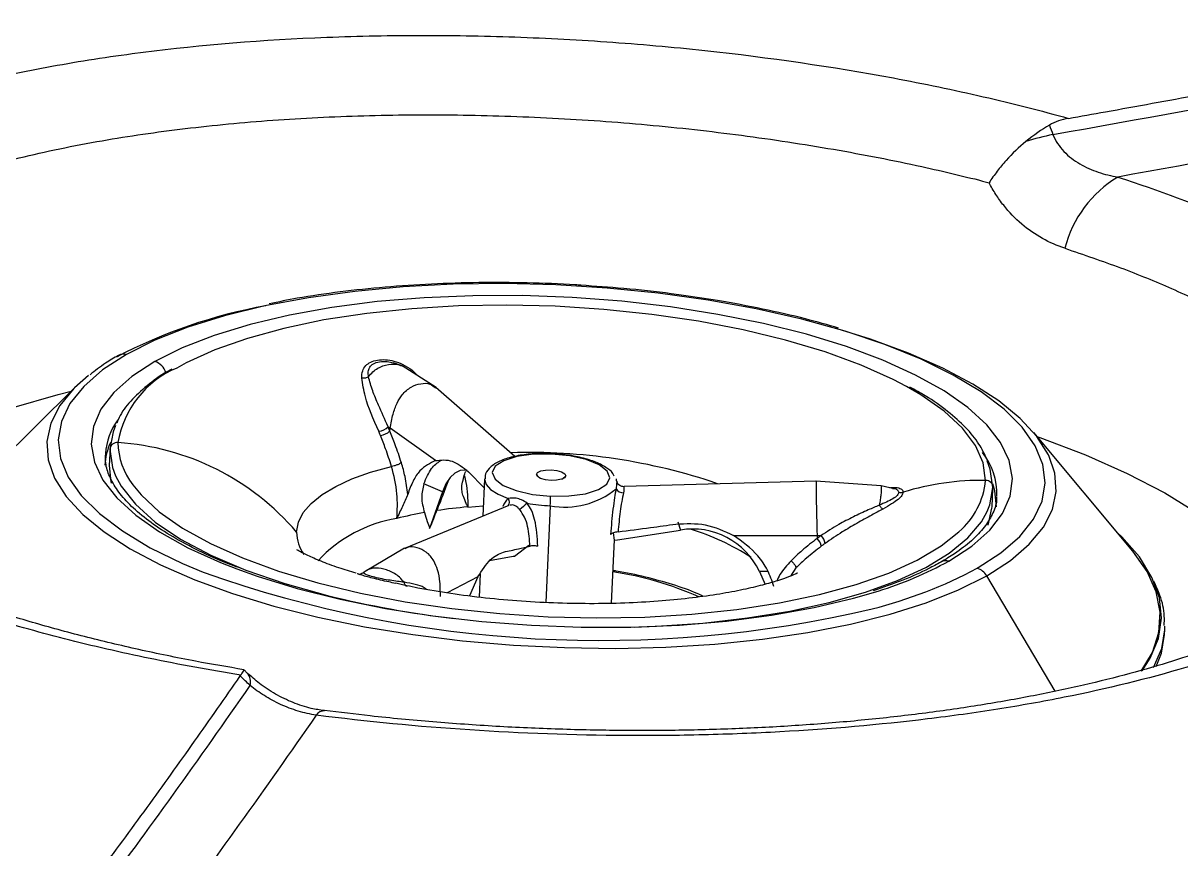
# Model space of a CAD drawing. Extents: x 398 to 508, y 623 to 782.
# Drawn here: x 458.33 to 461.424, y 656.503 to 658.71 of the extents above; entities that cross this region are included whole.
import ezdxf

# ---------------------------------------------------------------- set-up
doc = ezdxf.new("R2010")
doc.units = 0
doc.header["$MEASUREMENT"] = 0
doc.layers.add('GEOMETRY', color=2, linetype='Continuous', lineweight=25)

msp = doc.modelspace()

# ---------------------------------------------------------------- linework, layer by layer
at = {"layer": 'GEOMETRY'}
for p, q in [((459.3398, 657.7955), (459.3199, 657.802)), ((459.4334, 657.7363), (459.3427, 657.7944)), ((458.5046, 657.7685), (458.4672, 657.7357)), ((459.3689, 657.7834), (459.3833, 657.7684)), ((458.4672, 657.7357), (458.174, 657.4451)), ((459.644, 657.5518), (459.4331, 657.7366)), ((459.3098, 657.62), (459.3108, 657.6274)), ((459.4317, 657.541), (459.3108, 657.6274)), ((461.2957, 657.2993), (461.0309, 657.6159)), ((458.5619, 657.5753), (458.5597, 657.5278)), ((459.5198, 657.5107), (459.562, 657.4685)), ((459.4672, 657.4897), (459.4503, 657.4578)), ((459.5631, 657.4919), (459.5584, 657.3922)), ((460.4497, 657.4859), (459.9357, 657.4713)), ((460.6226, 657.4733), (460.4486, 657.4859)), ((459.4503, 657.4578), (459.4006, 657.4789)), ((459.4503, 657.4578), (459.4162, 657.3599)), ((460.658, 657.4658), (460.6226, 657.4733)), ((460.9193, 657.4176), (460.9216, 657.4651)), ((459.6278, 657.4207), (459.349, 657.3063)), ((459.5183, 657.4169), (459.5597, 657.4199)), ((459.7386, 657.4204), (459.7265, 657.1617)), ((460.0795, 657.3775), (460.0863, 657.3553)), ((459.9023, 657.1596), (459.9102, 657.3291)), ((459.9101, 657.3282), (459.9076, 657.3476)), ((459.9101, 657.3282), (459.9184, 657.3295)), ((459.9184, 657.3295), (460.0863, 657.3553)), ((460.2285, 657.3408), (460.4517, 657.3407)), ((460.4517, 657.3407), (460.452, 657.333)), ((459.3494, 657.3065), (459.2439, 657.2448)), ((459.6813, 657.3144), (459.6434, 657.285)), ((459.6393, 657.2842), (459.5765, 657.2729)), ((459.6434, 657.285), (459.6393, 657.2842)), ((459.5512, 657.2382), (459.5483, 657.176)), ((460.2975, 657.2449), (460.3127, 657.2102)), ((460.3204, 657.2448), (460.2975, 657.2449)), ((460.3951, 657.2539), (460.3803, 657.2321)), ((461.0881, 656.9248), (460.9051, 657.233)), ((459.5453, 657.23), (459.4634, 657.1872)), ((459.5453, 657.23), (459.5231, 657.1792)), ((459.1435, 657.1804), (459.1434, 657.1782)), ((461.3803, 657.0758), (461.3809, 657.0885)), ((458.9288, 656.9731), (458.9201, 656.9814))]:
    msp.add_line(p, q, dxfattribs=at)
at = {"layer": 'GEOMETRY', "flags": 128}
for points in [[(460.8795, 657.2531), (460.9432, 657.2944), (460.9937, 657.3383), (461.0305, 657.3845), (461.0532, 657.4323), (461.0615, 657.4813), (461.0554, 657.5309), (461.0349, 657.5806), (461.0002, 657.6299), (460.9518, 657.6782), (460.8901, 657.7249), (460.8159, 657.7696), (460.7299, 657.8117), (460.633, 657.8509), (460.5264, 657.8867), (460.4113, 657.9186), (460.2888, 657.9464), (460.1603, 657.9697), (460.0272, 657.9883), (459.8911, 658.002), (459.7533, 658.0106), (459.6153, 658.014), (459.4788, 658.0122), (459.3452, 658.0053), (459.2159, 657.9932), (459.0924, 657.9762), (458.976, 657.9543), (458.868, 657.9279), (458.7696, 657.8973), (458.6819, 657.8627), (458.6058, 657.8245)], [(460.8038, 657.2722), (460.8651, 657.3121), (460.9132, 657.3546), (460.9475, 657.3993), (460.9678, 657.4457), (460.9737, 657.4931), (460.9651, 657.5411), (460.9422, 657.589), (460.9053, 657.6364), (460.8547, 657.6826), (460.7911, 657.7271), (460.7152, 657.7695), (460.6279, 657.8091), (460.5302, 657.8455), (460.4233, 657.8784), (460.3084, 657.9073), (460.1869, 657.9318), (460.0601, 657.9518), (459.9296, 657.9669), (459.797, 657.977), (459.6637, 657.9819), (459.5313, 657.9817), (459.4014, 657.9762), (459.2755, 657.9657), (459.1551, 657.9501), (459.0416, 657.9297), (458.9363, 657.9048), (458.8404, 657.8755), (458.7551, 657.8423), (458.6814, 657.8055)], [(460.6912, 657.7388), (460.6551, 657.7576), (460.5692, 657.7961), (460.473, 657.8313), (460.3675, 657.8629), (460.2542, 657.8903), (460.1345, 657.9134), (460.0098, 657.9317), (459.8817, 657.9451), (459.752, 657.9534), (459.6221, 657.9564), (459.4937, 657.9542), (459.3684, 657.9468), (459.2479, 657.9342), (459.1335, 657.9167), (459.0269, 657.8944), (458.9292, 657.8676), (458.8418, 657.8367), (458.7657, 657.8021), (458.7404, 657.7883)], [(461.0713, 657.5542), (461.0701, 657.5566), (461.0392, 657.6056), (460.9949, 657.6537), (460.9378, 657.7005), (460.8684, 657.7454), (460.7875, 657.7882), (460.6958, 657.8282), (460.5943, 657.8651), (460.517, 657.8892)], [(458.6058, 657.8245), (458.5421, 657.7833), (458.4916, 657.7393), (458.4548, 657.6932), (458.4321, 657.6454), (458.4237, 657.5964), (458.4299, 657.5468), (458.4504, 657.497), (458.485, 657.4478), (458.5334, 657.3995), (458.5951, 657.3528), (458.6694, 657.3081), (458.7554, 657.2659), (458.8113, 657.2424)], [(458.6814, 657.8055), (458.6202, 657.7656), (458.5721, 657.7231), (458.5377, 657.6784), (458.5175, 657.632), (458.5116, 657.5846), (458.5201, 657.5366), (458.543, 657.4887), (458.5799, 657.4413), (458.6305, 657.3951), (458.6941, 657.3506), (458.77, 657.3082), (458.8573, 657.2686), (458.9005, 657.2516)], [(458.4672, 657.7357), (458.465, 657.7334), (458.4274, 657.6879), (458.4033, 657.6407), (458.393, 657.5923), (458.3965, 657.5433), (458.4138, 657.494), (458.4448, 657.4451), (458.4891, 657.397), (458.5462, 657.3502), (458.6156, 657.3052), (458.6965, 657.2625), (458.7882, 657.2225), (458.8896, 657.1855), (458.9999, 657.1521), (459.1177, 657.1225), (459.2419, 657.097), (459.3713, 657.0759), (459.5044, 657.0594), (459.64, 657.0478), (459.7767, 657.041), (459.913, 657.0392), (460.0475, 657.0423), (460.1789, 657.0505), (460.3058, 657.0635), (460.427, 657.0812), (460.5411, 657.1035), (460.647, 657.1301), (460.7436, 657.1608), (460.83, 657.1952), (460.9051, 657.233)], [(460.9023, 657.488), (460.896, 657.5347), (460.8753, 657.5815), (460.8403, 657.6278), (460.7915, 657.673), (460.7295, 657.7164), (460.6912, 657.7388)], [(457.7639, 657.3542), (457.7932, 657.394), (457.8464, 657.4489), (457.9129, 657.5015), (457.992, 657.5514), (458.0832, 657.5983), (458.186, 657.6418), (458.2995, 657.6816), (458.4231, 657.7174), (458.4577, 657.7263)], [(458.5769, 657.6351), (458.57, 657.6178), (458.5618, 657.5717)], [(461.0394, 657.6057), (461.0472, 657.6029), (461.1689, 657.5564), (461.2804, 657.5068), (461.381, 657.4544), (461.47, 657.3997), (461.5467, 657.343), (461.6106, 657.2847), (461.6613, 657.2252), (461.6984, 657.165), (461.7138, 657.1291)], [(458.5618, 657.5717), (458.5687, 657.5223), (458.5768, 657.5004)], [(459.7422, 657.5583), (459.6935, 657.5577), (459.6495, 657.5516), (459.6144, 657.5407), (459.5917, 657.526), (459.5836, 657.5089), (459.5909, 657.4912), (459.6129, 657.4745), (459.6474, 657.4606), (459.6911, 657.4506), (459.7396, 657.4458)], [(459.7396, 657.4458), (459.7883, 657.4464), (459.8324, 657.4525), (459.8674, 657.4634), (459.8901, 657.4781), (459.8982, 657.4952), (459.8909, 657.5129), (459.8689, 657.5296), (459.8344, 657.5435), (459.7907, 657.5534), (459.7422, 657.5583)], [(460.9051, 657.233), (460.9684, 657.2738), (461.019, 657.3172), (461.0566, 657.3628), (461.0806, 657.4099), (461.091, 657.4583), (461.0875, 657.5074), (461.0713, 657.5542)], [(458.5597, 657.5278), (458.5639, 657.4844), (458.5648, 657.4807)], [(459.0607, 657.3495), (459.0654, 657.376), (459.0785, 657.4019), (459.0996, 657.4267), (459.1286, 657.4502), (459.1651, 657.4721), (459.2086, 657.4921), (459.2585, 657.51), (459.3144, 657.5255)], [(459.5166, 657.5149), (459.5136, 657.5153), (459.4982, 657.5141), (459.4838, 657.5074), (459.4707, 657.4956), (459.4595, 657.4789), (459.4503, 657.4578)], [(459.7016, 657.5038), (459.7047, 657.509), (459.7133, 657.5132), (459.7261, 657.5157), (459.7412, 657.5161), (459.7562, 657.5144), (459.7689, 657.5108), (459.7774, 657.5058), (459.7802, 657.5003)], [(460.9217, 657.4687), (460.9148, 657.5181), (460.9067, 657.54)], [(458.5768, 657.5004), (458.5914, 657.473), (458.6297, 657.4242), (458.683, 657.3768), (458.7507, 657.3313), (458.8317, 657.2883), (458.9251, 657.2485), (459.0295, 657.2124), (459.1435, 657.1804)], [(459.5631, 657.4921), (459.5631, 657.4914), (459.567, 657.4774), (459.5793, 657.4637), (459.5994, 657.4509), (459.6263, 657.4398)], [(459.7802, 657.5003), (459.7771, 657.4951), (459.7685, 657.4909), (459.7557, 657.4884), (459.7406, 657.488), (459.7256, 657.4897), (459.7129, 657.4933), (459.7044, 657.4982), (459.7016, 657.5038)], [(458.6229, 657.4761), (458.6449, 657.4493), (458.6937, 657.4042), (458.7557, 657.3607), (458.8301, 657.3195), (458.916, 657.281), (459.0122, 657.2458), (459.1177, 657.2143), (459.231, 657.1868), (459.3508, 657.1637), (459.4754, 657.1454), (459.6035, 657.132), (459.7333, 657.1238), (459.8632, 657.1207), (459.9915, 657.1229), (460.1168, 657.1303), (460.2373, 657.1429), (460.3517, 657.1604), (460.4583, 657.1827), (460.556, 657.2095), (460.6435, 657.2404), (460.7196, 657.275), (460.7834, 657.313), (460.831, 657.3509)], [(460.9066, 657.4053), (460.9135, 657.4226), (460.9217, 657.4687)], [(460.9311, 657.4171), (460.9271, 657.4601), (460.9216, 657.479)], [(460.9088, 657.3683), (460.9191, 657.4137), (460.9193, 657.4176)], [(459.9629, 657.0962), (460.0222, 657.0984), (460.1466, 657.1069), (460.266, 657.1204), (460.3792, 657.1387), (460.4845, 657.1617), (460.5809, 657.189), (460.667, 657.2204), (460.742, 657.2553), (460.8048, 657.2935), (460.8547, 657.3345), (460.8911, 657.3777), (460.9066, 657.4053)], [(461.3205, 656.9793), (461.342, 657.0126), (461.3643, 657.0655), (461.3725, 657.1195), (461.3667, 657.1742), (461.3469, 657.2289), (461.3133, 657.2834), (461.2661, 657.3371), (461.2556, 657.3472)], [(461.3177, 656.9778), (461.3479, 657.028), (461.3654, 657.0813), (461.369, 657.1355), (461.3585, 657.1901), (461.3341, 657.2447), (461.296, 657.2989), (461.2957, 657.2993)], [(458.9005, 657.2516), (458.955, 657.2322), (459.062, 657.1993), (459.1769, 657.1704), (459.2984, 657.1459), (459.4251, 657.1259), (459.5556, 657.1108), (459.6883, 657.1007), (459.8216, 657.0958), (459.9539, 657.096), (460.0838, 657.1015), (460.2097, 657.112), (460.3301, 657.1276), (460.4437, 657.148), (460.549, 657.1729), (460.6153, 657.1924)], [(461.3513, 656.9876), (461.3728, 657.0392), (461.3809, 657.0885)], [(461.3809, 657.0885), (461.381, 657.0936), (461.3811, 657.0981)], [(461.3585, 656.9903), (461.3722, 657.0266), (461.3803, 657.0758)], [(458.9114, 656.9676), (458.9107, 656.9665), (458.91, 656.9653)]]:
    msp.add_lwpolyline(points, dxfattribs=at)
at = {"layer": 'GEOMETRY'}
for centre, radius, start, end in [((461.2287, 657.6971), 0.73, 101.58, 107.4422), ((461.4161, 658.0316), 0.3117, 121.0179, 165.7629), ((459.2324, 656.5641), 1.4137, 100.3496, 117.5343), ((458.5983, 657.7971), 0.0285, 74.7639, 118.721), ((458.6689, 657.7628), 0.0445, 16.8249, 73.6082), ((458.8427, 657.5456), 0.2634, 112.8593, 170.4819), ((458.7275, 657.5451), 0.1787, 144.1807, 175.2759), ((459.2744, 657.6621), 0.0433, 277.6722, 315.0287), ((459.2788, 657.6526), 0.045, 277.6816, 313.647), ((458.7101, 657.5199), 0.1624, 154.7403, 176.9925), ((458.5809, 657.5701), 0.0192, 84.0008, 175.2046), ((458.5386, 656.9047), 0.6859, 40.4302, 86.291), ((458.773, 657.5927), 0.1901, 181.0758, 217.8407), ((459.681, 655.9973), 1.5655, 71.1962, 91.7412), ((460.745, 657.4491), 0.1875, 359.1958, 37.3421), ((459.74, 657.5319), 0.0476, 216.2561, 232.602), ((459.7442, 657.5322), 0.0481, 301.4118, 318.5289), ((460.8911, 656.7763), 0.7117, 89.0971, 107.1306), ((460.6964, 657.5079), 0.2068, 310.5909, 354.4663), ((460.9026, 657.4689), 0.019, 359.4013, 91.0828), ((459.7782, 657.6305), 0.2139, 259.3237, 309.5266), ((459.9341, 657.4784), 0.0236, 213.0451, 271.1234), ((459.6136, 657.4298), 0.0161, 321.5399, 38.2238), ((460.5852, 656.3588), 1.4022, 130.3743, 131.4479), ((459.7586, 657.8934), 0.4735, 260.0534, 267.5796), ((458.2448, 657.4929), 1.4956, 357.2212, 358.1951), ((459.5762, 656.4098), 1.0073, 99.9474, 104.2258), ((459.6343, 656.0551), 1.3668, 94.8651, 98.3555), ((459.3866, 657.0261), 0.3648, 99.1521, 137.3173), ((460.1193, 657.1612), 0.1968, 25.1615, 99.6564), ((459.9307, 656.7531), 0.6314, 56.9176, 73.2114), ((459.1681, 657.351), 0.1074, 180.7844, 214.6069), ((460.4247, 657.3056), 0.0387, 9.5217, 45.1909), ((460.4337, 657.313), 0.0399, 9.2486, 43.8816), ((460.3083, 658.1806), 1.0348, 287.2595, 298.6113), ((460.7963, 657.2449), 0.0282, 74.568, 118.9011), ((459.8713, 660.2376), 3.1773, 250.5116, 283.2401), ((459.7616, 656.3183), 0.9367, 66.4656, 81.1174), ((460.2954, 658.3484), 1.2413, 284.1574, 298.0694), ((460.8678, 657.2119), 0.0429, 29.5634, 74.2015), ((459.8098, 659.8745), 2.7752, 256.1085, 263.2174), ((461.1239, 657.1289), 0.2457, 322.3156, 357.3043), ((458.8995, 656.949), 0.038, 346.1742, 39.2096), ((459.1337, 656.848), 0.0242, 86.7091, 148.577)]:
    msp.add_arc(centre, radius, start, end, dxfattribs=at)
for points, knots in [([(461.1238, 658.4554), (461.1566, 658.4613), (461.273, 658.4821), (461.4722, 658.5185), (461.721, 658.565), (461.9681, 658.6124), (462.2136, 658.6606), (462.3766, 658.6936), (462.4579, 658.71)], [0, 0, 0, 0, 0.073877, 0.261608, 0.448092, 0.633322, 0.817293, 1, 1, 1, 1]), ([(458.9114, 656.9676), (458.8283, 656.981), (458.7476, 656.9958), (458.5906, 657.0281), (458.5143, 657.0456), (458.3663, 657.0835), (458.2946, 657.1038), (458.1905, 657.1365), (458.1563, 657.1478), (458.09, 657.1708), (458.0578, 657.1826), (457.9007, 657.2428), (457.7888, 657.2952), (457.6663, 657.3659), (457.6427, 657.3804), (457.5974, 657.4097), (457.5759, 657.4245), (457.5145, 657.4692), (457.4779, 657.4996), (457.4131, 657.5615), (457.3849, 657.5929), (457.3491, 657.6409), (457.3382, 657.657), (457.3187, 657.6896), (457.31, 657.7059), (457.2728, 657.7874), (457.2615, 657.8523), (457.2703, 657.9329), (457.2732, 657.9489), (457.2813, 657.9811), (457.2866, 657.9971), (457.3058, 658.0448), (457.3231, 658.0758), (457.3666, 658.1365), (457.3927, 658.1661), (457.4537, 658.2239), (457.4886, 658.252), (457.5675, 658.3067), (457.6111, 658.3329), (457.6823, 658.3704), (457.707, 658.3826), (457.7585, 658.4065), (457.7853, 658.4181), (457.923, 658.4744), (458.0459, 658.5135), (458.2484, 658.5634), (458.319, 658.5786), (458.4297, 658.5992), (458.4674, 658.6057), (458.5436, 658.6178), (458.5821, 658.6234), (458.7768, 658.6493), (458.9396, 658.6635), (459.1518, 658.6729), (459.1948, 658.6744), (459.2811, 658.6765), (459.3242, 658.6771), (459.454, 658.6778), (459.5407, 658.6765), (459.7147, 658.6708), (459.802, 658.6663), (459.9332, 658.6571), (459.977, 658.6537), (460.0648, 658.6459), (460.1084, 658.6416), (460.3248, 658.6183), (460.4927, 658.5938), (460.6963, 658.5559), (460.7367, 658.5479), (460.8169, 658.5313), (460.8567, 658.5225), (460.9741, 658.4954), (461.0501, 658.4761), (461.1238, 658.4554)], [0, 0, 0, 0, 0.03125, 0.03125, 0.0625, 0.0625, 0.09375, 0.09375, 0.109375, 0.109375, 0.125, 0.125, 0.1875, 0.1875, 0.203125, 0.203125, 0.21875, 0.21875, 0.25, 0.25, 0.28125, 0.28125, 0.296875, 0.296875, 0.3125, 0.3125, 0.375, 0.375, 0.390625, 0.390625, 0.40625, 0.40625, 0.4375, 0.4375, 0.46875, 0.46875, 0.5, 0.5, 0.53125, 0.53125, 0.546875, 0.546875, 0.5625, 0.5625, 0.625, 0.625, 0.65625, 0.65625, 0.671875, 0.671875, 0.6875, 0.6875, 0.75, 0.75, 0.765625, 0.765625, 0.78125, 0.78125, 0.8125, 0.8125, 0.84375, 0.84375, 0.859375, 0.859375, 0.875, 0.875, 0.9375, 0.9375, 0.953125, 0.953125, 0.96875, 0.96875, 1, 1, 1, 1]), ([(457.5236, 657.5708), (457.5104, 657.5983), (457.4819, 657.6578), (457.473, 657.7498), (457.4897, 657.8446), (457.5367, 657.9366), (457.6112, 658.0244), (457.7067, 658.102), (457.8169, 658.1692), (457.9478, 658.2328), (458.1128, 658.2946), (458.3151, 658.3516), (458.5325, 658.3967), (458.7608, 658.4299), (458.9953, 658.4522), (459.2393, 658.4645), (459.4901, 658.4663), (459.7444, 658.4581), (459.9991, 658.4399), (460.251, 658.4118), (460.4971, 658.3743), (460.7156, 658.3316), (460.8507, 658.2994), (460.9092, 658.2843), (460.9114, 658.2837)], [0, 0, 0, 0, 0.042317, 0.091613, 0.140749, 0.189596, 0.238601, 0.287447, 0.327364, 0.36728, 0.419319, 0.471552, 0.523592, 0.571854, 0.620269, 0.668533, 0.717063, 0.765746, 0.814278, 0.863107, 0.912091, 0.960921, 0.998538, 1, 1, 1, 1]), ([(461.0822, 658.4123), (461.0889, 658.3952), (461.099, 658.3803), (461.1178, 658.3605), (461.1246, 658.3544), (461.1389, 658.3434), (461.1464, 658.3384), (461.1696, 658.3249), (461.1862, 658.3176), (461.2203, 658.306), (461.2377, 658.3017), (461.2555, 658.2987)], [0, 0, 0, 0, 0.25, 0.25, 0.375, 0.375, 0.5, 0.5, 0.75, 0.75, 1, 1, 1, 1]), ([(461.0099, 658.3936), (460.9912, 658.3783), (460.9735, 658.3614), (460.9487, 658.3337), (460.9407, 658.324), (460.9293, 658.3092), (460.9256, 658.3042), (460.9183, 658.294), (460.9148, 658.2888), (460.9114, 658.2837)], [0, 0, 0, 0, 0.5, 0.5, 0.75, 0.75, 0.875, 0.875, 1, 1, 1, 1]), ([(461.2555, 658.2987), (461.366, 658.2629), (461.4674, 658.2248), (461.6527, 658.1438), (461.7366, 658.101), (461.8302, 658.0445), (461.8484, 658.033), (461.8832, 658.0101), (461.8998, 657.9985), (461.9478, 657.9636), (461.9771, 657.9401), (462.0565, 657.8687), (462.0986, 657.8201), (462.1371, 657.758), (462.1441, 657.7455), (462.1565, 657.7207), (462.1619, 657.7083), (462.176, 657.6711), (462.1824, 657.6465), (462.1928, 657.5727), (462.188, 657.5238), (462.1668, 657.4632), (462.1618, 657.4512), (462.1503, 657.4273), (462.1439, 657.4155), (462.1224, 657.3803), (462.1052, 657.3573), (462.0453, 657.2896), (461.9941, 657.2461), (461.8997, 657.1835), (461.8657, 657.1633), (461.793, 657.1245), (461.7154, 657.087), (461.6284, 657.0524), (461.5365, 657.0192), (461.4881, 657.0033), (461.3358, 656.9578), (461.2273, 656.9313), (461.0547, 656.8968), (460.9955, 656.8863), (460.9041, 656.8718), (460.8732, 656.8672), (460.8106, 656.8584), (460.7789, 656.8543), (460.6185, 656.8348), (460.487, 656.8234), (460.2854, 656.8123), (460.2174, 656.8096), (460.1142, 656.8071), (460.0796, 656.8065), (460.0101, 656.8059), (459.975, 656.8058), (459.8001, 656.8069), (459.6613, 656.8119), (459.3856, 656.8301), (459.2488, 656.8432), (459.113, 656.8606)], [0, 0, 0, 0, 0.0625, 0.0625, 0.125, 0.125, 0.140625, 0.140625, 0.15625, 0.15625, 0.1875, 0.1875, 0.25, 0.25, 0.265625, 0.265625, 0.28125, 0.28125, 0.3125, 0.3125, 0.375, 0.375, 0.390625, 0.390625, 0.40625, 0.40625, 0.4375, 0.4375, 0.5, 0.5, 0.53125, 0.53125, 0.5625, 0.59375, 0.59375, 0.625, 0.625, 0.6875, 0.6875, 0.71875, 0.71875, 0.734375, 0.734375, 0.75, 0.75, 0.8125, 0.8125, 0.84375, 0.84375, 0.859375, 0.859375, 0.875, 0.875, 0.9375, 0.9375, 1, 1, 1, 1]), ([(461.114, 658.1083), (461.0934, 658.115), (461.0734, 658.1237), (461.0347, 658.1453), (461.016, 658.1583), (460.9814, 658.1879), (460.9652, 658.2045), (460.9431, 658.2325), (460.936, 658.2423), (460.923, 658.2625), (460.917, 658.273), (460.9114, 658.2837)], [0, 0, 0, 0, 0.25, 0.25, 0.5, 0.5, 0.75, 0.75, 0.875, 0.875, 1, 1, 1, 1]), ([(461.114, 658.1083), (461.1643, 658.0912), (461.2649, 658.0572), (461.4028, 658.0005), (461.5295, 657.94), (461.6394, 657.8775), (461.732, 657.8144), (461.8089, 657.7507), (461.8715, 657.685), (461.9188, 657.6184), (461.95, 657.552), (461.9659, 657.4856), (461.9656, 657.419), (461.952, 657.358), (461.9315, 657.3203), (461.9226, 657.3041)], [0, 0, 0, 0, 0.080183, 0.160367, 0.243166, 0.325966, 0.401816, 0.477667, 0.555728, 0.633788, 0.70952, 0.785252, 0.863186, 0.941121, 1, 1, 1, 1]), ([(459.8202, 658.0095), (459.8155, 658.0098), (459.7679, 658.0135), (459.6766, 658.0162), (459.5478, 658.0173), (459.4207, 658.0134), (459.2964, 658.0051), (459.1764, 657.9923), (459.0727, 657.9774), (459.0123, 657.9651), (458.9877, 657.96)], [0, 0, 0, 0, 0.016054, 0.163077, 0.310108, 0.457167, 0.604289, 0.75151, 0.898874, 1, 1, 1, 1]), ([(460.0885, 657.9828), (460.0796, 657.9841), (460.0295, 657.9917), (459.9397, 658.0011), (459.8584, 658.0068), (459.8202, 658.0095)], [0, 0, 0, 0, 0.1022265, 0.5771175, 1, 1, 1, 1]), ([(460.5092, 657.8952), (460.4802, 657.9035), (460.4153, 657.9221), (460.3068, 657.9465), (460.1955, 657.9678), (460.1212, 657.9782), (460.0885, 657.9828)], [0, 0, 0, 0, 0.225388, 0.503846, 0.781939, 1, 1, 1, 1]), ([(458.5846, 657.8221), (458.5728, 657.8152), (458.5447, 657.7988), (458.5217, 657.7809), (458.5084, 657.7704)], [0, 0, 0, 0, 0.420457, 1, 1, 1, 1]), ([(459.2346, 657.7616), (459.235, 657.7681), (459.2358, 657.7804), (459.2442, 657.7949), (459.2579, 657.8049), (459.2765, 657.8101), (459.298, 657.8114), (459.3217, 657.8074), (459.3463, 657.7982), (459.361, 657.7885), (459.3689, 657.7834)], [0, 0, 0, 0, 0.145851, 0.274099, 0.386878, 0.500542, 0.613822, 0.727127, 0.855363, 1, 1, 1, 1]), ([(459.2529, 657.7647), (459.2524, 657.7693), (459.2515, 657.7785), (459.2549, 657.7906), (459.2647, 657.8004), (459.2818, 657.8056), (459.3013, 657.8067), (459.3141, 657.8035), (459.3199, 657.802)], [0, 0, 0, 0, 0.176896, 0.349801, 0.518958, 0.68955, 0.860124, 1, 1, 1, 1]), ([(459.2529, 657.7647), (459.2566, 657.7694), (459.2638, 657.7785), (459.2816, 657.7912), (459.3058, 657.7987), (459.3287, 657.7999), (459.34, 657.795), (459.3425, 657.7939)], [0, 0, 0, 0, 0.1622419, 0.3149032, 0.6139158, 0.9129283, 1, 1, 1, 1]), ([(459.3199, 657.802), (459.3211, 657.8018), (459.3241, 657.8013), (459.3268, 657.8), (459.3283, 657.7992)], [0, 0, 0, 0, 0.4069014, 1, 1, 1, 1]), ([(458.7268, 657.7856), (458.7257, 657.785), (458.7022, 657.7728), (458.6658, 657.7462), (458.6204, 657.7056), (458.5918, 657.6703), (458.5827, 657.6479), (458.58, 657.641)], [0, 0, 0, 0, 0.014509, 0.300957, 0.587934, 0.873756, 1, 1, 1, 1]), ([(459.2529, 657.7647), (459.2517, 657.7641), (459.2492, 657.7627), (459.2446, 657.7614), (459.2396, 657.7609), (459.2363, 657.7614), (459.2346, 657.7616)], [0, 0, 0, 0, 0.232227, 0.480789, 0.739393, 1, 1, 1, 1]), ([(459.2801, 657.6192), (459.2662, 657.651), (459.2439, 657.702), (459.2372, 657.7453), (459.2346, 657.7616)], [0, 0, 0, 0, 0.623428, 1, 1, 1, 1]), ([(459.305, 657.6315), (459.2964, 657.6509), (459.2815, 657.6845), (459.2623, 657.7291), (459.2561, 657.7526), (459.2529, 657.7647)], [0, 0, 0, 0, 0.398585, 0.689275, 1, 1, 1, 1]), ([(459.3638, 657.7809), (459.3645, 657.7811), (459.366, 657.7815), (459.3679, 657.7827), (459.3689, 657.7834)], [0, 0, 0, 0, 0.492113, 1, 1, 1, 1]), ([(459.3108, 657.6274), (459.3129, 657.64), (459.3166, 657.6625), (459.3276, 657.6929), (459.343, 657.7188), (459.3655, 657.739), (459.3923, 657.7477), (459.4168, 657.7483), (459.4275, 657.7394), (459.4323, 657.7354)], [0, 0, 0, 0, 0.192189, 0.343799, 0.465369, 0.614888, 0.752496, 0.890103, 1, 1, 1, 1]), ([(460.9045, 657.5475), (460.8984, 657.5601), (460.885, 657.588), (460.85, 657.6297), (460.802, 657.6728), (460.7518, 657.7089), (460.7137, 657.7295), (460.6996, 657.7372)], [0, 0, 0, 0, 0.182617, 0.406378, 0.634256, 0.863837, 1, 1, 1, 1]), ([(459.2848, 657.608), (459.2839, 657.6101), (459.2824, 657.6138), (459.2808, 657.6176), (459.2801, 657.6192)], [0, 0, 0, 0, 0.559764, 1, 1, 1, 1]), ([(459.3144, 657.5255), (459.3093, 657.5413), (459.3, 657.5694), (459.2894, 657.5962), (459.2848, 657.608)], [0, 0, 0, 0, 0.560391, 1, 1, 1, 1]), ([(459.3108, 657.6274), (459.3097, 657.6282), (459.3078, 657.6296), (459.3058, 657.6309), (459.305, 657.6315)], [0, 0, 0, 0, 0.56, 1, 1, 1, 1]), ([(459.3098, 657.62), (459.3089, 657.6222), (459.3073, 657.626), (459.3057, 657.6298), (459.305, 657.6315)], [0, 0, 0, 0, 0.559876, 1, 1, 1, 1]), ([(459.3407, 657.5352), (459.3353, 657.5514), (459.3257, 657.5804), (459.3146, 657.6079), (459.3098, 657.62)], [0, 0, 0, 0, 0.560335, 1, 1, 1, 1]), ([(458.92, 656.982), (458.8766, 656.9894), (458.7808, 657.0057), (458.6382, 657.0354), (458.4923, 657.07), (458.3537, 657.1079), (458.2237, 657.1486), (458.1037, 657.1913), (457.9947, 657.2357), (457.8958, 657.2817), (457.807, 657.329), (457.7287, 657.3771), (457.6619, 657.4247), (457.6072, 657.4707), (457.5644, 657.5139), (457.5338, 657.5526), (457.5165, 657.5801), (457.5115, 657.5924), (457.5101, 657.5959)], [0, 0, 0, 0, 0.056302, 0.124409, 0.192798, 0.261046, 0.328721, 0.395442, 0.460862, 0.525645, 0.591179, 0.656518, 0.721398, 0.785606, 0.849048, 0.911874, 0.974607, 1, 1, 1, 1]), ([(458.9133, 657.2522), (458.8947, 657.2592), (458.8468, 657.2771), (458.78, 657.3087), (458.7129, 657.3461), (458.6572, 657.3846), (458.6128, 657.4235), (458.5802, 657.4619), (458.5593, 657.499), (458.5491, 657.5313), (458.55, 657.5509), (458.5505, 657.5593)], [0, 0, 0, 0, 0.0763775, 0.1961886, 0.3155047, 0.4342357, 0.5523818, 0.6702414, 0.7884404, 0.909017, 1, 1, 1, 1]), ([(459.4317, 657.541), (459.4467, 657.5426), (459.4766, 657.5458), (459.5054, 657.5224), (459.5198, 657.5107)], [0, 0, 0, 0, 0.499899, 1, 1, 1, 1]), ([(459.7422, 657.5596), (459.7342, 657.5598), (459.7108, 657.5605), (459.6728, 657.558), (459.6323, 657.5506), (459.5982, 657.5385), (459.576, 657.5227), (459.5637, 657.5054), (459.5643, 657.4952), (459.5645, 657.4923)], [0, 0, 0, 0, 0.091101, 0.265686, 0.441881, 0.621457, 0.808681, 0.946367, 1, 1, 1, 1]), ([(459.9093, 657.4996), (459.9081, 657.5021), (459.9036, 657.5115), (459.8863, 657.5242), (459.8574, 657.539), (459.818, 657.5505), (459.7781, 657.5573), (459.7524, 657.559), (459.7422, 657.5596)], [0, 0, 0, 0, 0.060903, 0.23508, 0.443172, 0.655639, 0.863527, 1, 1, 1, 1]), ([(459.3407, 657.5352), (459.3392, 657.5342), (459.337, 657.5327), (459.3327, 657.5306), (459.3289, 657.5292), (459.325, 657.5278), (459.32, 657.5264), (459.3166, 657.5259), (459.3144, 657.5255)], [0, 0, 0, 0, 0.240748, 0.370382, 0.502553, 0.634347, 0.762901, 1, 1, 1, 1]), ([(459.3286, 657.3862), (459.3297, 657.4082), (459.332, 657.4548), (459.3205, 657.5011), (459.3144, 657.5255)], [0, 0, 0, 0, 0.473523, 1, 1, 1, 1]), ([(459.3576, 657.4506), (459.3557, 657.4666), (459.3522, 657.4956), (459.3442, 657.5229), (459.3407, 657.5352)], [0, 0, 0, 0, 0.550605, 1, 1, 1, 1]), ([(459.4317, 657.541), (459.4172, 657.5338), (459.3947, 657.5227), (459.371, 657.4872), (459.3621, 657.463), (459.3576, 657.4506)], [0, 0, 0, 0, 0.473529, 0.73037, 1, 1, 1, 1]), ([(459.4006, 657.4789), (459.4069, 657.4939), (459.4187, 657.5222), (459.4366, 657.5346), (459.4451, 657.5404)], [0, 0, 0, 0, 0.5290306, 1, 1, 1, 1]), ([(459.5026, 657.4742), (459.505, 657.4869), (459.5076, 657.5011), (459.5123, 657.5111), (459.5128, 657.5122)], [0, 0, 0, 0, 0.89055, 1, 1, 1, 1]), ([(459.4356, 657.4074), (459.4418, 657.4227), (459.4539, 657.4526), (459.4628, 657.4775), (459.4672, 657.4897)], [0, 0, 0, 0, 0.512161, 1, 1, 1, 1]), ([(459.509, 657.4999), (459.5105, 657.494), (459.5174, 657.4663), (459.5179, 657.4387), (459.5183, 657.4169)], [0, 0, 0, 0, 0.210104, 1, 1, 1, 1]), ([(459.9148, 657.4866), (459.9153, 657.4866), (459.9164, 657.4868), (459.9162, 657.4805), (459.915, 657.4712), (459.9144, 657.4656)], [0, 0, 0, 0, 0.295814, 0.575948, 1, 1, 1, 1]), ([(459.9356, 657.4713), (459.9354, 657.4712), (459.9334, 657.471), (459.9293, 657.4719), (459.9241, 657.4742), (459.9198, 657.4781), (459.9169, 657.4827), (459.9155, 657.4877), (459.9156, 657.4909), (459.9156, 657.4924)], [0, 0, 0, 0, 0.020108, 0.187277, 0.361321, 0.535509, 0.703119, 0.858935, 1, 1, 1, 1]), ([(460.4497, 657.4855), (460.4495, 657.4846), (460.4493, 657.4826), (460.4492, 657.4663), (460.4494, 657.4408), (460.45, 657.4108), (460.4508, 657.3774), (460.4514, 657.3539), (460.4517, 657.3407)], [0, 0, 0, 0, 0.144637, 0.301055, 0.471014, 0.609203, 0.781538, 1, 1, 1, 1]), ([(459.3576, 657.4506), (459.3556, 657.4453), (459.3517, 657.4349), (459.3436, 657.4186), (459.3376, 657.4061), (459.3326, 657.3953), (459.3302, 657.3898), (459.3286, 657.3862)], [0, 0, 0, 0, 0.2644055, 0.5139301, 0.7564124, 0.838107, 1, 1, 1, 1]), ([(459.4006, 657.4789), (459.3978, 657.467), (459.3919, 657.4426), (459.3987, 657.4157), (459.4022, 657.4019)], [0, 0, 0, 0, 0.48807, 1, 1, 1, 1]), ([(459.5183, 657.4169), (459.5169, 657.4201), (459.5125, 657.4296), (459.5067, 657.4434), (459.5019, 657.4593), (459.5024, 657.4691), (459.5026, 657.4742)], [0, 0, 0, 0, 0.161492, 0.487543, 0.736821, 1, 1, 1, 1]), ([(459.9144, 657.4656), (459.9131, 657.4578), (459.9102, 657.4402), (459.9042, 657.3984), (459.9016, 657.3661), (459.8998, 657.3438)], [0, 0, 0, 0, 0.194071, 0.442808, 1, 1, 1, 1]), ([(459.9346, 657.4549), (459.9329, 657.4471), (459.9293, 657.431), (459.9239, 657.3951), (459.9215, 657.3684), (459.9198, 657.3505)], [0, 0, 0, 0, 0.2284302, 0.478519, 1, 1, 1, 1]), ([(459.9357, 657.471), (459.9356, 657.4711), (459.9356, 657.4713), (459.9353, 657.4705), (459.9353, 657.4683), (459.9359, 657.4633), (459.935, 657.4578), (459.9346, 657.4549)], [0, 0, 0, 0, 0.068237, 0.238033, 0.401361, 0.675103, 1, 1, 1, 1]), ([(460.6226, 657.4732), (460.6226, 657.4732), (460.6235, 657.4743), (460.6236, 657.4672), (460.6228, 657.4542), (460.6206, 657.4375), (460.619, 657.427), (460.6181, 657.4216)], [0, 0, 0, 0, 0.0102155, 0.3344008, 0.6585862, 0.8240995, 1, 1, 1, 1]), ([(460.6702, 657.4562), (460.6694, 657.4534), (460.6678, 657.4479), (460.6549, 657.4387), (460.6377, 657.4301), (460.6247, 657.4245), (460.6181, 657.4216)], [0, 0, 0, 0, 0.247356, 0.492706, 0.743429, 1, 1, 1, 1]), ([(460.6814, 657.4565), (460.6808, 657.4536), (460.6794, 657.4478), (460.6684, 657.4369), (460.6509, 657.4248), (460.6357, 657.4161), (460.6276, 657.4115)], [0, 0, 0, 0, 0.226967, 0.451796, 0.708271, 1, 1, 1, 1]), ([(460.6459, 657.4683), (460.6498, 657.4688), (460.661, 657.4702), (460.6728, 657.4676), (460.6805, 657.4627), (460.6811, 657.4585), (460.6814, 657.4565)], [0, 0, 0, 0, 0.183775, 0.53092, 0.777253, 1, 1, 1, 1]), ([(460.6536, 657.4667), (460.6541, 657.4667), (460.66, 657.4664), (460.668, 657.4633), (460.6695, 657.4585), (460.6702, 657.4562)], [0, 0, 0, 0, 0.039399, 0.51787, 1, 1, 1, 1]), ([(460.6702, 657.4562), (460.672, 657.4558), (460.6758, 657.4552), (460.6795, 657.456), (460.6814, 657.4565)], [0, 0, 0, 0, 0.492502, 1, 1, 1, 1]), ([(459.6263, 657.4398), (459.6206, 657.4335), (459.6147, 657.4272), (459.6122, 657.4181), (459.6121, 657.418)], [0, 0, 0, 0, 0.98654, 1, 1, 1, 1]), ([(459.6768, 657.4271), (459.6719, 657.4302), (459.6623, 657.4364), (459.6446, 657.442), (459.6332, 657.4406), (459.6263, 657.4398)], [0, 0, 0, 0, 0.295725, 0.576123, 1, 1, 1, 1]), ([(459.657, 657.4099), (459.6552, 657.4118), (459.652, 657.4152), (459.6472, 657.4191), (459.6428, 657.4214), (459.6374, 657.4227), (459.6338, 657.4221), (459.6315, 657.4217)], [0, 0, 0, 0, 0.2451236, 0.4317268, 0.5975183, 0.7570703, 1, 1, 1, 1]), ([(459.7053, 657.3122), (459.704, 657.3361), (459.7022, 657.3684), (459.6898, 657.4072), (459.6809, 657.4209), (459.6768, 657.4271)], [0, 0, 0, 0, 0.608379, 0.823294, 1, 1, 1, 1]), ([(460.6181, 657.4216), (460.6083, 657.4175), (460.5853, 657.4078), (460.5484, 657.3908), (460.5057, 657.3684), (460.4779, 657.3506), (460.4624, 657.3406)], [0, 0, 0, 0, 0.182524, 0.429956, 0.681794, 1, 1, 1, 1]), ([(460.6181, 657.4216), (460.619, 657.4204), (460.6207, 657.4178), (460.6233, 657.4148), (460.6257, 657.4125), (460.627, 657.4119), (460.6276, 657.4115)], [0, 0, 0, 0, 0.246153, 0.50002, 0.753876, 1, 1, 1, 1]), ([(460.9314, 657.4449), (460.9315, 657.4416), (460.932, 657.4255), (460.9219, 657.3988), (460.8999, 657.3624), (460.8663, 657.327), (460.8261, 657.2956), (460.795, 657.277), (460.7826, 657.2697)], [0, 0, 0, 0, 0.059494, 0.283805, 0.473683, 0.675174, 0.871496, 1, 1, 1, 1]), ([(459.4022, 657.4019), (459.4047, 657.3941), (459.4093, 657.3801), (459.4141, 657.3661), (459.4162, 657.3599)], [0, 0, 0, 0, 0.559999, 1, 1, 1, 1]), ([(459.4162, 657.3599), (459.4199, 657.3688), (459.4263, 657.3846), (459.4328, 657.4004), (459.4356, 657.4074)], [0, 0, 0, 0, 0.559999, 1, 1, 1, 1]), ([(459.6843, 657.3123), (459.683, 657.3298), (459.6811, 657.3557), (459.6715, 657.3891), (459.6617, 657.4032), (459.657, 657.4099)], [0, 0, 0, 0, 0.5214673, 0.7715587, 1, 1, 1, 1]), ([(460.6276, 657.4115), (460.6177, 657.4062), (460.5948, 657.3937), (460.5713, 657.3806), (460.558, 657.3732)], [0, 0, 0, 0, 0.432178, 1, 1, 1, 1]), ([(459.9198, 657.3505), (459.9488, 657.3543), (460.0004, 657.3611), (460.052, 657.3682), (460.0746, 657.3713)], [0, 0, 0, 0, 0.561975, 1, 1, 1, 1]), ([(460.0746, 657.3713), (460.1011, 657.3726), (460.1549, 657.3754), (460.2037, 657.3524), (460.2285, 657.3408)], [0, 0, 0, 0, 0.493307, 1, 1, 1, 1]), ([(460.558, 657.3732), (460.5449, 657.3657), (460.5155, 657.3487), (460.4882, 657.3298), (460.473, 657.3194)], [0, 0, 0, 0, 0.4453954, 1, 1, 1, 1]), ([(459.9198, 657.3505), (459.9176, 657.3501), (459.9132, 657.3494), (459.9073, 657.3477), (459.9026, 657.3457), (459.9007, 657.3444), (459.8998, 657.3438)], [0, 0, 0, 0, 0.265259, 0.518044, 0.761013, 1, 1, 1, 1]), ([(460.3365, 657.2046), (460.3313, 657.2195), (460.321, 657.2484), (460.2878, 657.2983), (460.2518, 657.324), (460.2285, 657.3408)], [0, 0, 0, 0, 0.26963, 0.526471, 1, 1, 1, 1]), ([(460.452, 657.333), (460.4384, 657.3225), (460.4141, 657.3037), (460.392, 657.2827), (460.3823, 657.2734)], [0, 0, 0, 0, 0.559797, 1, 1, 1, 1]), ([(460.4517, 657.3407), (460.4537, 657.3407), (460.4573, 657.3407), (460.4609, 657.3407), (460.4624, 657.3406)], [0, 0, 0, 0, 0.56, 1, 1, 1, 1]), ([(460.4624, 657.3406), (460.4605, 657.3392), (460.4569, 657.3367), (460.4535, 657.3341), (460.452, 657.333)], [0, 0, 0, 0, 0.560236, 1, 1, 1, 1]), ([(459.2198, 657.24), (459.204, 657.2447), (459.1683, 657.2555), (459.1248, 657.2719), (459.0904, 657.2869), (459.0699, 657.2974), (459.0605, 657.3032), (459.0612, 657.3028), (459.0614, 657.3026)], [0, 0, 0, 0, 0.166856, 0.3768, 0.578023, 0.750565, 0.9169, 1, 1, 1, 1]), ([(461.9194, 657.3003), (461.9153, 657.2935), (461.9068, 657.2794), (461.8823, 657.2508), (461.8464, 657.2176), (461.7981, 657.1814), (461.7387, 657.1445), (461.6682, 657.1075), (461.5866, 657.0709), (461.4933, 657.0349), (461.3887, 657), (461.2734, 656.9671), (461.1482, 656.9364), (461.0142, 656.9087), (460.8724, 656.8842), (460.7243, 656.8633), (460.571, 656.8462), (460.414, 656.8332), (460.2544, 656.8244), (460.0924, 656.8196), (459.928, 656.819), (459.7613, 656.8224), (459.593, 656.83), (459.4245, 656.842), (459.2713, 656.8562), (459.1759, 656.8683), (459.1353, 656.8735)], [0, 0, 0, 0, 0.035157, 0.073709, 0.114593, 0.15467, 0.194432, 0.233553, 0.273519, 0.314456, 0.356274, 0.398844, 0.442008, 0.485596, 0.529433, 0.573345, 0.617135, 0.660686, 0.703911, 0.746824, 0.790037, 0.833738, 0.877849, 0.92227, 0.966884, 1, 1, 1, 1]), ([(459.4448, 657.1775), (459.4448, 657.1907), (459.445, 657.2144), (459.439, 657.2469), (459.4278, 657.2751), (459.4084, 657.298), (459.3828, 657.3088), (459.3615, 657.3121), (459.352, 657.3062), (459.3495, 657.3047)], [0, 0, 0, 0, 0.204767, 0.366299, 0.495825, 0.65513, 0.801743, 0.948356, 1, 1, 1, 1]), ([(459.5453, 657.23), (459.5561, 657.2472), (459.5777, 657.2816), (459.6019, 657.2916), (459.614, 657.2966)], [0, 0, 0, 0, 0.499899, 1, 1, 1, 1]), ([(459.614, 657.2966), (459.6272, 657.2995), (459.6508, 657.3046), (459.674, 657.3099), (459.6843, 657.3123)], [0, 0, 0, 0, 0.557908, 1, 1, 1, 1]), ([(459.7053, 657.3122), (459.7032, 657.3124), (459.6992, 657.3128), (459.6932, 657.313), (459.6878, 657.3128), (459.6855, 657.3125), (459.6843, 657.3123)], [0, 0, 0, 0, 0.239009, 0.48193, 0.734651, 1, 1, 1, 1]), ([(460.4628, 657.312), (460.4496, 657.3017), (460.426, 657.2834), (460.4046, 657.2629), (460.3951, 657.2539)], [0, 0, 0, 0, 0.559766, 1, 1, 1, 1]), ([(460.473, 657.3194), (460.4711, 657.318), (460.4677, 657.3156), (460.4643, 657.3131), (460.4628, 657.312)], [0, 0, 0, 0, 0.5607008, 1, 1, 1, 1]), ([(460.3823, 657.2734), (460.3714, 657.2616), (460.356, 657.2451), (460.3466, 657.225), (460.3439, 657.2193)], [0, 0, 0, 0, 0.712886, 1, 1, 1, 1]), ([(460.3823, 657.2734), (460.3841, 657.2716), (460.3869, 657.2689), (460.3901, 657.2649), (460.3923, 657.262), (460.3939, 657.2593), (460.3953, 657.2562), (460.3952, 657.2548), (460.3951, 657.2539)], [0, 0, 0, 0, 0.238919, 0.368015, 0.5, 0.631985, 0.761081, 1, 1, 1, 1]), ([(460.7826, 657.2697), (460.772, 657.2638), (460.7412, 657.2471), (460.6828, 657.2209), (460.6289, 657.2025), (460.602, 657.1933)], [0, 0, 0, 0, 0.21024, 0.605214, 1, 1, 1, 1]), ([(459.3255, 657.2126), (459.3194, 657.2139), (459.3063, 657.2168), (459.2845, 657.2216), (459.2633, 657.2267), (459.245, 657.2315), (459.2315, 657.2357), (459.2235, 657.2386), (459.2231, 657.2387), (459.2228, 657.2388)], [0, 0, 0, 0, 0.11865, 0.255506, 0.393106, 0.530646, 0.667522, 0.823088, 1, 1, 1, 1]), ([(459.2295, 657.2368), (459.2295, 657.2368), (459.2292, 657.2367), (459.2298, 657.2365), (459.2303, 657.2363)], [0, 0, 0, 0, 0.178375, 1, 1, 1, 1]), ([(459.2406, 657.2423), (459.2385, 657.241), (459.2339, 657.2381), (459.2314, 657.2375), (459.2301, 657.2373)], [0, 0, 0, 0, 0.456445, 1, 1, 1, 1]), ([(459.3479, 657.2157), (459.3421, 657.2165), (459.3307, 657.2182), (459.3109, 657.2208), (459.2893, 657.2244), (459.2688, 657.229), (459.2519, 657.2338), (459.2424, 657.238), (459.2394, 657.2412), (459.2405, 657.2421), (459.2411, 657.2425)], [0, 0, 0, 0, 0.128271, 0.253647, 0.376307, 0.5, 0.623692, 0.746352, 0.871728, 1, 1, 1, 1]), ([(459.3479, 657.2157), (459.344, 657.2203), (459.3363, 657.2293), (459.318, 657.2426), (459.2936, 657.2522), (459.2695, 657.2548), (459.2519, 657.2505), (459.2448, 657.2452), (459.2411, 657.2425)], [0, 0, 0, 0, 0.132137, 0.256471, 0.5, 0.743529, 0.867863, 1, 1, 1, 1]), ([(460.3993, 657.2404), (460.3995, 657.2405), (460.401, 657.2414), (460.3938, 657.2375), (460.3766, 657.2303), (460.3472, 657.2199), (460.3067, 657.2081), (460.2546, 657.1957), (460.1917, 657.1839), (460.1189, 657.1736), (460.0375, 657.1654), (459.9491, 657.16), (459.8557, 657.158), (459.7591, 657.1594), (459.6616, 657.1645), (459.5652, 657.1731), (459.4724, 657.1851), (459.3915, 657.1985), (459.3451, 657.2087), (459.3256, 657.213)], [0, 0, 0, 0, 0.009837, 0.058575, 0.108827, 0.161405, 0.216769, 0.275064, 0.336176, 0.399813, 0.46558, 0.533043, 0.601767, 0.671334, 0.74135, 0.811415, 0.881049, 0.949869, 1, 1, 1, 1]), ([(460.1468, 657.1781), (460.1417, 657.1806), (460.1179, 657.1924), (460.0667, 657.21), (459.9941, 657.2301), (459.9396, 657.2422), (459.9093, 657.2465), (459.9063, 657.2469)], [0, 0, 0, 0, 0.080619, 0.379673, 0.675309, 0.968604, 1, 1, 1, 1]), ([(459.3479, 657.2157), (459.3482, 657.2144), (459.3487, 657.2118), (459.3505, 657.2086), (459.3529, 657.2062), (459.3548, 657.2056), (459.3558, 657.2054)], [0, 0, 0, 0, 0.232227, 0.480789, 0.739394, 1, 1, 1, 1]), ([(459.4087, 657.1964), (459.4065, 657.1981), (459.3923, 657.2086), (459.3682, 657.2124), (459.3479, 657.2157)], [0, 0, 0, 0, 0.158471, 1, 1, 1, 1]), ([(461.3796, 657.0998), (461.3799, 657.1083), (461.381, 657.1354), (461.3719, 657.1755), (461.3578, 657.2058), (461.3519, 657.2183)], [0, 0, 0, 0, 0.2123182, 0.6756812, 1, 1, 1, 1]), ([(457.2865, 655.0369), (457.2964, 655.046), (457.3212, 655.0686), (457.3656, 655.1098), (457.4245, 655.1653), (457.4979, 655.236), (457.605, 655.3423), (457.732, 655.4739), (457.8798, 655.6351), (458.0237, 655.7994), (458.1716, 655.9763), (458.3174, 656.1579), (458.4364, 656.3118), (458.529, 656.4346), (458.5953, 656.524), (458.6605, 656.6131), (458.7246, 656.7018), (458.7874, 656.79), (458.849, 656.8775), (458.8898, 656.9362), (458.91, 656.9653)], [0, 0, 0, 0, 0.0183813, 0.0457012, 0.081969, 0.1271964, 0.181396, 0.280317, 0.3627922, 0.4557422, 0.5471957, 0.6371441, 0.7255766, 0.7670965, 0.8078459, 0.8478237, 0.887029, 0.9254607, 0.963118, 1, 1, 1, 1]), ([(458.9198, 656.9812), (458.9199, 656.9813), (458.9203, 656.9835), (458.9158, 656.9753), (458.9114, 656.9676)], [0, 0, 0, 0, 0.054351, 1, 1, 1, 1]), ([(459.1343, 656.8729), (459.1228, 656.8745), (459.0956, 656.8784), (459.0505, 656.8932), (459.0034, 656.9162), (458.9614, 656.9436), (458.9395, 656.9638), (458.9293, 656.9732)], [0, 0, 0, 0, 0.156449, 0.370668, 0.587955, 0.806722, 1, 1, 1, 1]), ([(457.3119, 655.0091), (457.3796, 655.0709), (457.4474, 655.1346), (457.5826, 655.2665), (457.6501, 655.3347), (457.7849, 655.4761), (457.8523, 655.5492), (457.9871, 655.7005), (458.0545, 655.7787), (458.2569, 656.0206), (458.392, 656.1918), (458.6634, 656.5524), (458.7996, 656.742), (458.9364, 656.9399)], [0, 0, 0, 0, 0.125, 0.125, 0.25, 0.25, 0.375, 0.375, 0.5, 0.5, 0.75, 0.75, 1, 1, 1, 1]), ([(459.113, 656.8606), (459.0969, 656.863), (459.0808, 656.8666), (459.0569, 656.8739), (459.049, 656.8766), (459.0332, 656.8826), (459.0254, 656.8859), (459.0026, 656.8964), (458.9882, 656.9042), (458.9677, 656.917), (458.9611, 656.9215), (458.9483, 656.9306), (458.9422, 656.9352), (458.9364, 656.9399)], [0, 0, 0, 0, 0.25, 0.25, 0.375, 0.375, 0.5, 0.5, 0.75, 0.75, 0.875, 0.875, 1, 1, 1, 1]), ([(459.113, 656.8606), (458.9756, 656.6619), (458.839, 656.4717), (458.5667, 656.1099), (458.4311, 655.9383), (458.2281, 655.6959), (458.1605, 655.6176), (458.0252, 655.4661), (457.9577, 655.3929), (457.7548, 655.1808), (457.6192, 655.0494), (457.4832, 654.9259)], [0, 0, 0, 0, 0.25, 0.25, 0.5, 0.5, 0.625, 0.625, 0.75, 0.75, 1, 1, 1, 1])]:
    msp.add_open_spline(points, degree=3, knots=knots, dxfattribs=at)
for points in [[(461.0822, 658.4123), (461.5447, 658.4944), (462.0074, 658.5822), (462.4701, 658.6764)], [(462.553, 658.5472), (462.1204, 658.459), (461.6879, 658.3764), (461.2555, 658.2987)], [(461.1238, 658.4554), (461.1054, 658.4521), (461.0883, 658.4464), (461.0728, 658.4375)], [(461.0728, 658.4375), (461.0518, 658.4255), (461.0309, 658.4107), (461.0099, 658.3936)], [(461.0728, 658.4375), (461.0759, 658.4291), (461.0791, 658.4207), (461.0822, 658.4123)], [(458.9364, 656.9399), (458.9276, 656.9483), (458.9188, 656.9568), (458.9099, 656.9653)]]:
    msp.add_open_spline(points, degree=3, dxfattribs=at)

doc.saveas('drawing.dxf')
